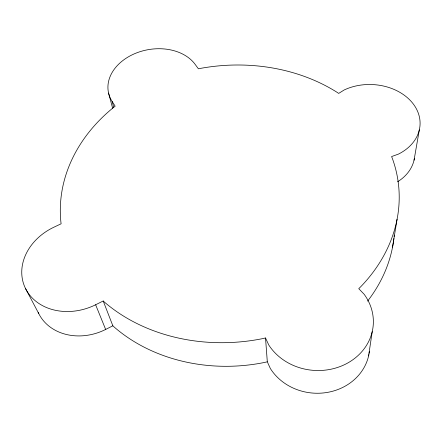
<?xml version="1.0" encoding="UTF-8"?>
<svg xmlns="http://www.w3.org/2000/svg" width="442" height="442" viewBox="0 0 442 442"><rect width="100%" height="100%" fill="white"/><g stroke="black" fill="none" stroke-linecap="round" stroke-linejoin="round"><path stroke-width="0.66" d="M368.606 355.909L372.219 331.66M392.535 247.172L397.076 219.238M414.049 160.175L419.325 129.865M38.178 312.361A51.001 42.62 -21.7 0 0 105.655 329.445L112.848 325.809L113.903 326.798A162.004 134.655 -6.7 0 0 264.631 362.429L267.311 361.805L270.382 368.567A53.25 47.852 4.5 0 0 325.638 392.678A53.25 47.852 4.5 0 0 368.888 354.617M112.146 101.489L115.174 106.196L114.069 107.036A169.844 138.379 -6.7 0 0 60.941 222.503L61.129 223.79L53.885 227.21A53.554 43.918 -20.9 0 0 26.078 289.604A53.554 43.918 -20.9 0 0 95.627 304.765L103.207 300.991L104.306 302.008A169.844 138.379 -6.7 0 0 262.697 338.616L265.52 337.964L268.753 344.975A56.057 49.592 3.5 0 0 346.694 363.567A56.057 49.592 3.5 0 0 364.158 294.289L358.755 288.654L360.622 286.847A169.844 138.379 -6.7 0 0 392.397 158.551L391.59 156.567L398.391 154.125A49.283 37.747 2.8 0 0 411.961 102.317A49.283 37.747 2.8 0 0 344.196 89.964L338.683 93.406L336.832 92.163A169.844 138.379 -6.7 0 0 199.817 68.51L198.408 68.808L195.126 64.344A46.554 34.509 -10.1 0 0 133.777 54.068A46.554 34.509 -10.1 0 0 112.146 101.489L113.716 107.384M25.498 288.477L38.736 313.555M95.627 304.765L105.655 329.445M103.207 300.991L112.848 325.809M108.561 93.041L112.627 108.191M265.52 337.964L267.311 361.805M414.43 158.264A47.101 36.896 3.2 0 1 397.551 181.8M394.214 235.166A162.004 134.655 -6.7 0 1 394.093 236.498M393.877 238.498A162.004 134.655 -6.7 0 1 367.595 301.113M369.413 351.329A53.25 47.852 4.5 0 1 369.125 353.307"/></g></svg>
